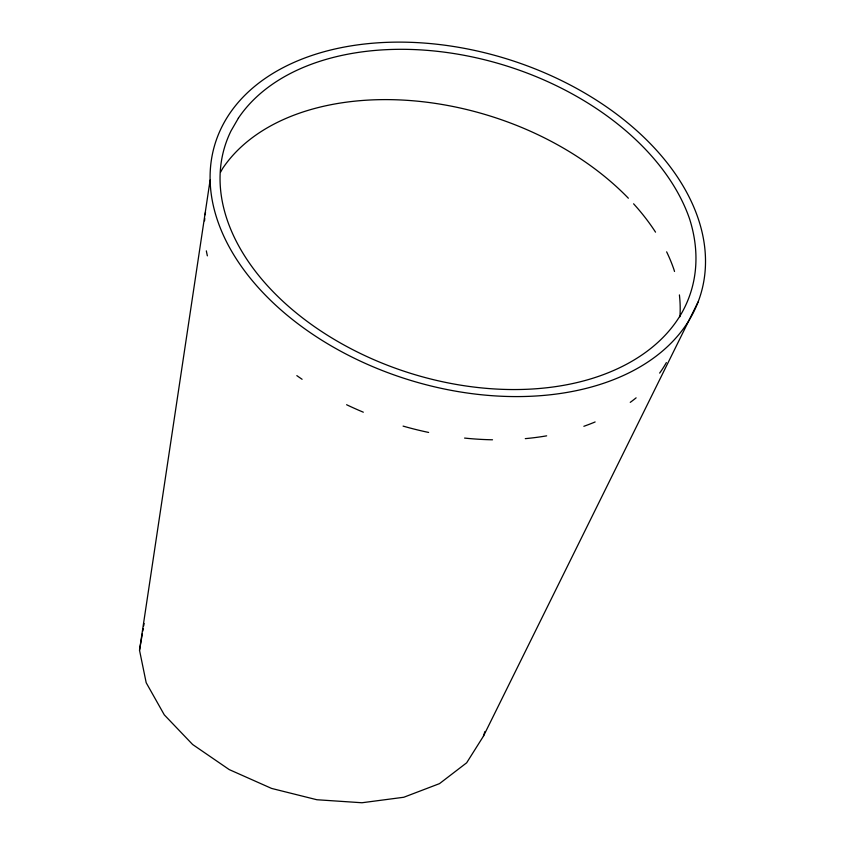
<?xml version="1.0" encoding="UTF-8"?>
<svg xmlns="http://www.w3.org/2000/svg" width="845" height="845" viewBox="0 0 845 845"><rect width="100%" height="100%" fill="white"/><g stroke="black" fill="none" stroke-linecap="round" stroke-linejoin="round"><path stroke-width="1.27" d="M698.065 302.014A254.218 167.785 17.4 0 1 285.452 313.801A254.218 167.785 17.4 0 1 389.872 42.25A254.218 167.785 17.4 0 1 698.065 302.014L483.435 736.185L466.662 762.803L439.495 783.632L403.783 797.257L361.966 802.75L316.875 799.74L271.594 788.427L229.217 769.584L192.618 744.487L164.3 714.87L146.185 682.718L139.52 650.249L210.109 180.091M139.52 650.249L142.351 633.687M142.784 631.141L143.217 628.585M143.661 626.039L144.094 623.494M483.435 736.185L484.861 731.612M220.577 172.158L222.615 168.482A242.927 160.328 17.4 0 1 301.295 112.533A245.135 161.796 17.4 0 1 407.121 100.333L408.684 100.439A244.955 161.67 17.4 0 1 523.953 128.419A245.726 161.839 17.5 0 1 628.363 198.226M206.338 250.859A242.747 160.212 17.4 0 0 206.835 253.394A245.43 161.987 17.4 0 0 207.363 255.845M204.564 220.83A242.747 160.212 17.4 0 1 204.765 218.38M205.166 214.736A242.747 160.212 17.4 0 1 205.504 212.317M346.598 404.723A245.43 161.987 17.4 0 0 352.513 407.48A242.409 159.99 17.4 0 0 363.318 412.191M302.098 379.278A245.43 161.987 17.4 0 1 296.827 375.624M666.367 362.579A247.596 163.412 17.4 0 1 659.639 373.099M636.116 397.847A247.596 163.412 17.4 0 1 630.254 402.357M595.134 421.951A247.596 163.412 17.4 0 1 586.187 425.457A242.409 159.99 17.4 0 1 583.853 426.292M546.662 435.84A242.409 159.99 17.4 0 1 525.273 438.639M492.508 439.791A242.409 159.99 17.4 0 1 464.581 438.08M428.626 432.439A242.409 159.99 17.4 0 1 403.086 426.102M674.521 271.467A249.55 164.701 17.4 0 0 673.792 269.111A245.726 161.839 17.5 0 0 666.642 251.842M679.401 294.916A249.55 164.701 17.4 0 1 679.919 316.738M633.592 203.803A245.726 161.839 17.5 0 1 655.53 232.153M238.374 118.184L231.012 130.922A242.747 160.212 17.4 0 0 222.605 203.106A245.43 161.987 17.4 0 0 368.283 357.192A242.409 159.99 17.4 0 0 601.946 375.159A247.596 163.412 17.4 0 0 682.126 312.291A249.55 164.701 17.4 0 0 689.552 218.823A245.726 161.839 17.5 0 0 539.712 78.131A244.955 161.67 17.4 0 0 424.443 50.151L422.88 50.035A245.135 161.796 17.4 0 0 317.044 62.234A242.927 160.328 17.4 0 0 238.353 118.184"/></g></svg>
